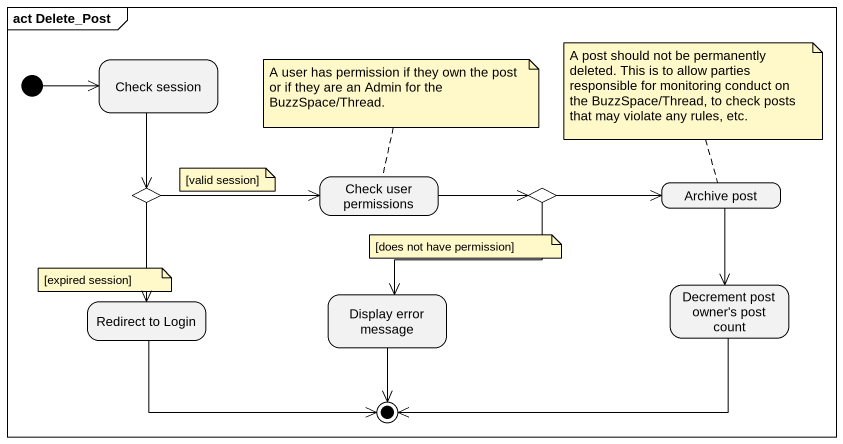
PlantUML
@startuml
mainframe act Delete_Post
hide empty description
state "Check session" as Check_session
state choice1 <<choice>>
state "Check user permissions" as Check_user_permissions
state choice2 <<choice>>
state "Archive post" as Archive_post
state "Display error message" as Display_error_message
state "Decrement post owner's post count" as Decrement_post_owner_s_post
state "Redirect to Login" as Redirect_to_Login
[*] -right-> Check_session
Check_session --> choice1
choice1 -right-> Check_user_permissions
choice1 --> Redirect_to_Login
Check_user_permissions -right-> choice2
choice2 -right-> Archive_post
choice2 --> Display_error_message
Archive_post --> Decrement_post_owner_s_post
Display_error_message --> [*]
Decrement_post_owner_s_post -left-> [*]
Redirect_to_Login -right-> [*]
note top of Check_user_permissions : A user has permission if they own the post or if they are an Admin for the BuzzSpace/Thread.
note top of Archive_post : A post should not be permanently deleted. This is to allow parties responsible for monitoring conduct on the BuzzSpace/Thread, to check posts that may violate any rules, etc.
note as N3
  [valid session]
end note
note as N4
  [does not have permission]
end note
note as N5
  [expired session]
end note
@enduml
